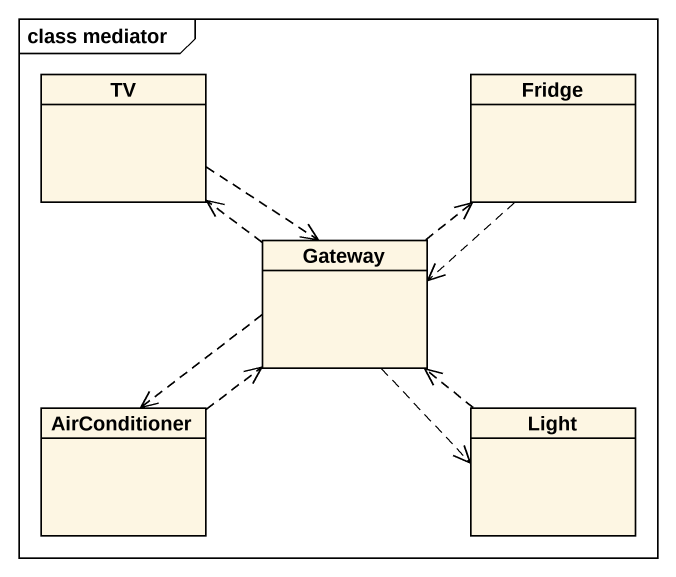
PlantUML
@startuml
mainframe class mediator
hide circle
hide empty members
class TV
class Fridge
class Gateway
class AirConditioner
class Light
TV ..> Gateway
Fridge ..> Gateway
Gateway .up.> TV
Gateway .up.> Fridge
Gateway ..> AirConditioner
Gateway ..> Light
AirConditioner .up.> Gateway
Light .up.> Gateway
@enduml
